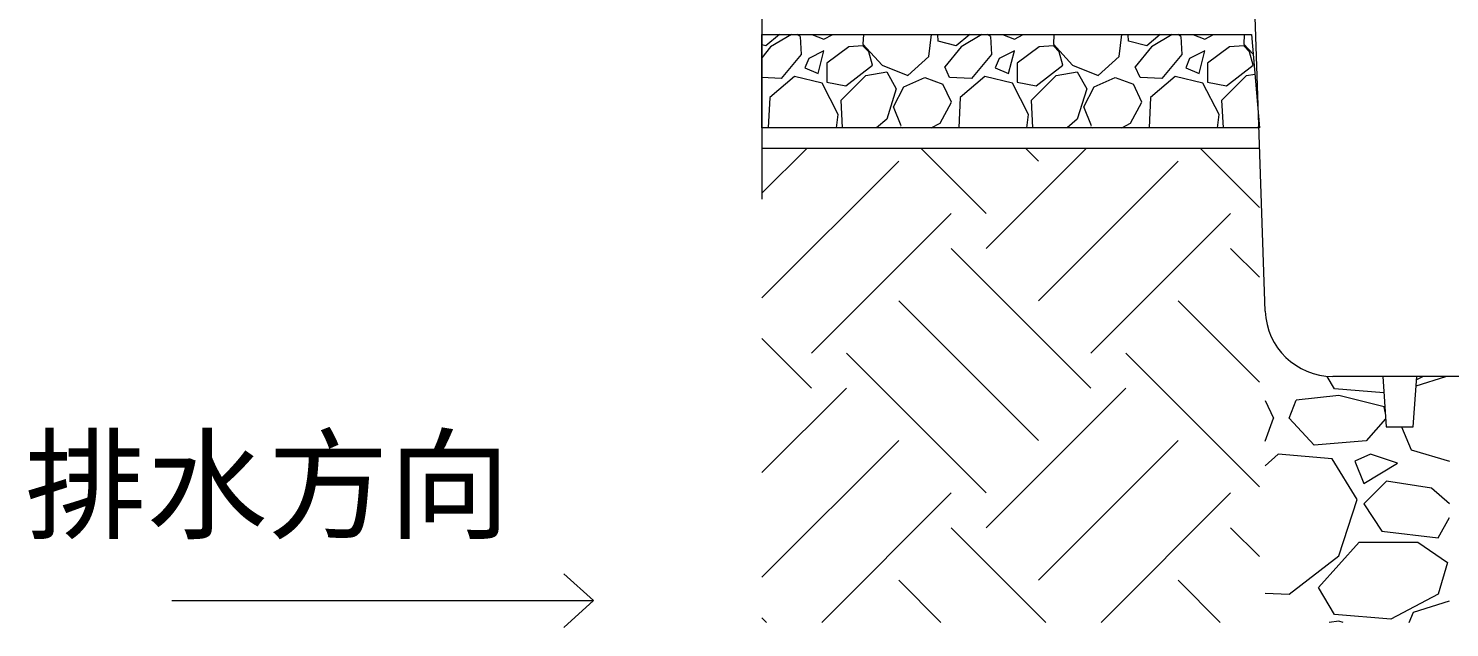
# Model space of a CAD drawing. Header units: millimetres. Extents: x 4229 to 8429, y -1187 to 1783.
# Drawn here: x 5740.7 to 6060.5, y -509.1 to -374.3 of the extents above; entities that cross this region are included whole.
import ezdxf

# ---------------------------------------------------------------- set-up
doc = ezdxf.new("R2010")
doc.units = ezdxf.units.MM
doc.styles.add('微軟正黑體-20', font='Microsoft JhengHei.ttf', dxfattribs={"height": 20})

msp = doc.modelspace()

# ---------------------------------------------------------------- linework, layer by layer
at = {"linetype": 'Continuous', "lineweight": 5}
for p, q in [((6019.07, -437.89), (6013.14, -268.14)), ((5909.71, -375.63), (5906.68, -378.21)), ((5912.41, -375.63), (5907.75, -378.42)), ((5914.39, -376.07), (5913.74, -375.63)), ((5914.39, -376.07), (5914.61, -380.14)), ((5917.05, -375.63), (5919.75, -376.71)), ((5919.75, -376.71), (5921.73, -375.63)), ((5928.63, -375.63), (5928.53, -377.78)), ((5943.32, -380.57), (5943.95, -375.63)), ((5945.46, -377.14), (5945.38, -375.63)), ((5949.53, -378.21), (5945.46, -377.14)), ((5952.56, -375.63), (5949.53, -378.21)), ((5955.26, -375.63), (5950.6, -378.42)), ((5957.24, -376.07), (5956.59, -375.63)), ((5957.24, -376.07), (5957.46, -380.14)), ((5959.9, -375.63), (5962.6, -376.71)), ((5962.6, -376.71), (5964.58, -375.63)), ((5971.48, -375.63), (5971.38, -377.78)), ((5986.16, -380.57), (5986.8, -375.63)), ((5988.31, -377.14), (5988.23, -375.63)), ((5992.38, -378.21), (5988.31, -377.14)), ((5995.4, -375.63), (5992.38, -378.21)), ((5998.1, -375.63), (5993.45, -378.42)), ((6000.09, -376.07), (5999.43, -375.63)), ((6000.09, -376.07), (6000.3, -380.14)), ((6002.75, -375.63), (6005.45, -376.71)), ((6005.45, -376.71), (6007.42, -375.63)), ((6014.33, -375.63), (6014.23, -377.78)), ((5906.68, -378.21), (5905.79, -377.98)), ((5907.75, -378.42), (5905.79, -380.85)), ((5914.61, -380.14), (5910.11, -385.49)), ((5919.75, -379.28), (5916.32, -381)), ((5918.47, -384.42), (5919.75, -379.28)), ((5925.32, -378.42), (5920.39, -382.07)), ((5928.53, -378.21), (5925.32, -378.42)), ((5928.53, -377.78), (5932.82, -382.49)), ((5929.82, -379.5), (5928.53, -378.21)), ((5930.68, -382.49), (5929.82, -379.5)), ((5950.6, -378.42), (5946.96, -382.92)), ((5957.46, -380.14), (5952.96, -385.49)), ((5962.6, -379.28), (5959.17, -381)), ((5961.31, -384.42), (5962.6, -379.28)), ((5968.17, -378.42), (5963.24, -382.07)), ((5971.38, -378.21), (5968.17, -378.42)), ((5971.38, -377.78), (5975.67, -382.49)), ((5972.67, -379.5), (5971.38, -378.21)), ((5973.52, -382.49), (5972.67, -379.5)), ((5993.45, -378.42), (5989.81, -382.92)), ((6000.3, -380.14), (5995.8, -385.49)), ((6005.45, -379.28), (6002.02, -381)), ((6004.16, -384.42), (6005.45, -379.28)), ((6011.02, -378.42), (6006.09, -382.07)), ((6014.23, -378.21), (6011.02, -378.42)), ((6014.23, -377.78), (6016.31, -380.07)), ((6015.51, -379.5), (6014.23, -378.21)), ((6016.37, -382.49), (6015.51, -379.5)), ((5916.32, -381), (5915.47, -383.14)), ((5915.47, -383.14), (5918.47, -384.42)), ((5920.39, -382.07), (5920.39, -386.35)), ((5924.68, -387.21), (5930.68, -382.49)), ((5932.82, -382.49), (5938.6, -384.85)), ((5938.6, -384.85), (5943.32, -380.57)), ((5948.03, -385.28), (5946.96, -382.92)), ((5959.17, -381), (5958.31, -383.14)), ((5958.31, -383.14), (5961.31, -384.42)), ((5963.24, -382.07), (5963.24, -386.35)), ((5967.53, -387.21), (5973.52, -382.49)), ((5975.67, -382.49), (5981.45, -384.85)), ((5981.45, -384.85), (5986.16, -380.57)), ((5990.88, -385.28), (5989.81, -382.92)), ((6002.02, -381), (6001.16, -383.14)), ((6001.16, -383.14), (6004.16, -384.42)), ((6006.09, -382.07), (6006.09, -386.35)), ((6010.37, -387.21), (6016.37, -382.49)), ((5910.11, -385.49), (5905.79, -385.31)), ((5913.11, -385.07), (5907.54, -389.78)), ((5919.32, -386.57), (5913.11, -385.07)), ((5922.96, -393.63), (5919.32, -386.57)), ((5920.39, -386.35), (5924.68, -387.21)), ((5923.61, -390.42), (5929.18, -384.85)), ((5929.18, -384.85), (5933.89, -383.99)), ((5933.89, -383.99), (5936.03, -387.85)), ((5937.75, -387.42), (5942.46, -385.28)), ((5942.46, -385.28), (5946.53, -386.78)), ((5948.46, -390.85), (5946.53, -386.78)), ((5952.96, -385.49), (5948.03, -385.28)), ((5955.96, -385.07), (5950.39, -389.78)), ((5962.17, -386.57), (5955.96, -385.07)), ((5965.81, -393.63), (5962.17, -386.57)), ((5963.24, -386.35), (5967.53, -387.21)), ((5966.45, -390.42), (5972.02, -384.85)), ((5972.02, -384.85), (5976.74, -383.99)), ((5976.74, -383.99), (5978.88, -387.85)), ((5980.59, -387.42), (5985.31, -385.28)), ((5985.31, -385.28), (5989.38, -386.78)), ((5991.31, -390.85), (5989.38, -386.78)), ((5995.8, -385.49), (5990.88, -385.28)), ((5998.8, -385.07), (5993.23, -389.78)), ((6005.02, -386.57), (5998.8, -385.07)), ((6008.66, -393.63), (6005.02, -386.57)), ((6006.09, -386.35), (6010.37, -387.21)), ((6009.3, -390.42), (6014.87, -384.85)), ((6014.87, -384.85), (6016.69, -384.52)), ((5907.54, -389.78), (5907.23, -396.66)), ((5936.03, -387.85), (5933.89, -394.71)), ((5935.39, -391.92), (5937.75, -387.42)), ((5950.39, -389.78), (5950.07, -396.64)), ((5978.88, -387.85), (5976.74, -394.71)), ((5978.24, -391.92), (5980.59, -387.42)), ((5993.23, -389.78), (5992.92, -396.63)), ((5923.93, -396.65), (5923.61, -390.42)), ((5937.1, -396.21), (5935.39, -391.92)), ((5945.89, -395.56), (5948.46, -390.85)), ((5966.78, -396.64), (5966.45, -390.42)), ((5979.95, -396.21), (5978.24, -391.92)), ((5988.73, -395.56), (5991.31, -390.85)), ((6009.63, -396.63), (6009.3, -390.42)), ((5922.58, -396.65), (5922.96, -393.63)), ((5933.89, -394.71), (5931.61, -396.65)), ((5936.89, -396.42), (5937.46, -396.65)), ((5943.9, -396.65), (5945.89, -395.56)), ((5965.43, -396.64), (5965.81, -393.63)), ((5976.74, -394.71), (5974.47, -396.64)), ((5979.74, -396.42), (5980.27, -396.63)), ((5986.77, -396.63), (5988.73, -395.56)), ((6008.28, -396.63), (6008.66, -393.63)), ((6017.71, -396.3), (6017.33, -396.62)), ((5934.53, -396.63), (5934.51, -396.65)), ((5934.56, -396.65), (5934.53, -396.63)), ((5977.38, -396.64), (5977.38, -396.63)), ((5977.38, -396.63), (5977.38, -396.64)), ((5905.79, -411.32), (5915.86, -401.26)), ((5956.23, -415.89), (5941.6, -401.26)), ((5956.23, -423.75), (5978.72, -401.26)), ((5968.02, -404.1), (5965.17, -401.26)), ((6017.74, -414.54), (6004.46, -401.26)), ((5905.79, -434.9), (5936.59, -404.1)), ((5968.02, -435.53), (5999.45, -404.1)), ((5916.94, -447.32), (5948.37, -415.89)), ((5979.8, -447.32), (6011.23, -415.89)), ((5979.8, -455.18), (5948.37, -423.75)), ((6017.74, -430.25), (6011.23, -423.75)), ((5968.02, -466.96), (5936.59, -435.53)), ((6017.74, -453.83), (5999.45, -435.53)), ((5916.94, -455.18), (5905.79, -444.03)), ((5956.23, -478.75), (5924.8, -447.32)), ((6017.74, -477.4), (5987.66, -447.32)), ((6034.63, -455.33), (6033, -452.54)), ((6216.64, -452.54), (6034.23, -452.54)), ((6045.48, -452.54), (6046.28, -463.92)), ((6052.35, -463.92), (6053.14, -452.54)), ((6053, -454.64), (6059.72, -452.54)), ((6054.6, -452.54), (6053.09, -453.33)), ((5905.79, -474.19), (5924.8, -455.18)), ((5956.23, -486.61), (5987.66, -455.18)), ((6035.64, -456.86), (6025.99, -457.87)), ((6045.74, -456.22), (6034.63, -455.33)), ((6045.8, -459.4), (6035.64, -456.86)), ((6019.07, -457.94), (6020.91, -461.94)), ((6024.47, -461.94), (6025.99, -457.87)), ((6046.05, -460.62), (6045.8, -459.4)), ((6019.07, -467.1), (6020.91, -461.94)), ((6030.05, -468.03), (6024.47, -461.94)), ((6046.15, -462.11), (6041.74, -467.02)), ((6046.28, -463.92), (6052.35, -463.92)), ((6049.7, -463.92), (6051.9, -469.05)), ((5905.79, -497.76), (5936.59, -466.96)), ((5968.02, -498.4), (5999.45, -466.96)), ((6021.93, -470.06), (6019.07, -472.68)), ((6034.12, -471.08), (6021.93, -470.06)), ((6041.74, -467.02), (6030.05, -468.03)), ((6042.75, -470.06), (6039.2, -471.59)), ((6048.85, -472.1), (6042.75, -470.06)), ((6051.9, -469.05), (6060.53, -471.59)), ((6039.71, -480.22), (6034.12, -471.08)), ((6039.2, -471.59), (6041.23, -476.67)), ((6041.23, -476.67), (6048.85, -472.1)), ((6046.31, -476.16), (6041.23, -481.24)), ((6056.47, -477.68), (6046.31, -476.16)), ((5919.24, -507.89), (5948.37, -478.75)), ((5982.1, -507.89), (6011.23, -478.75)), ((6060.53, -481.24), (6056.47, -477.68)), ((6035.64, -492.92), (6039.71, -480.22)), ((6041.23, -481.24), (6045.29, -487.34)), ((6057.99, -488.86), (6060.53, -484.29)), ((5969.65, -507.89), (5948.37, -486.61)), ((6017.74, -493.11), (6011.23, -486.61)), ((6045.29, -487.34), (6057.99, -488.86)), ((6031.07, -500.04), (6040.21, -489.88)), ((6040.21, -489.88), (6053.42, -489.88)), ((6053.42, -489.88), (6060.03, -494.45)), ((6024.47, -501.56), (6035.64, -492.92)), ((6060.03, -494.45), (6057.99, -501.56)), ((5946.08, -507.89), (5936.59, -498.4)), ((6008.94, -507.89), (5999.45, -498.4)), ((6019.07, -501.3), (6024.47, -501.56)), ((6034.63, -506.13), (6031.07, -500.04)), ((6057.99, -501.56), (6047.33, -507.15)), ((6052.41, -505.62), (6060.53, -503.08)), ((5906.79, -507.89), (5905.79, -506.89)), ((6035.64, -507.66), (6033.45, -507.89)), ((6047.33, -507.15), (6034.63, -506.13)), ((6036.56, -507.89), (6035.64, -507.66)), ((6051.44, -507.89), (6052.41, -505.62))]:
    msp.add_line(p, q, dxfattribs=at)
at = {"lineweight": 5}
for p, q in [((5905.79, -353.15), (5905.79, -412.69)), ((5905.79, -396.66), (5905.79, -375.63)), ((5905.79, -375.63), (6015.93, -375.63)), ((6015.93, -375.63), (6017.74, -396.62)), ((6017.74, -396.62), (5905.79, -396.66)), ((6017.74, -401.26), (5905.79, -401.26)), ((5867.87, -503.01), (5861.2, -496.96)), ((5772.98, -503.01), (5867.87, -503.01)), ((5867.87, -503.01), (5861.2, -509.07))]:
    msp.add_line(p, q, dxfattribs=at)
at = {"linetype": 'Continuous', "lineweight": 5}
msp.add_arc((6034.23, -437.36), 15.18, 182, 270, dxfattribs=at)

# ---------------------------------------------------------------- texts
at = {"lineweight": 5, "style": '微軟正黑體-20'}
msp.add_text('排水方向', height=20, dxfattribs=at).set_placement((5739.97, -486.98))

doc.saveas('drawing.dxf')
